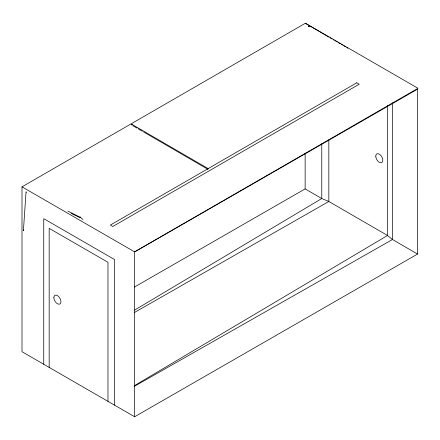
<?xml version="1.0" encoding="UTF-8"?>
<svg xmlns="http://www.w3.org/2000/svg" width="440" height="440" viewBox="0 0 440 440"><rect width="100%" height="100%" fill="white"/><g stroke="black" fill="none" stroke-linecap="round" stroke-linejoin="round"><path stroke-width="0.66" d="M132.132 124.614L131.775 124.52L131.692 125.037M23.848 230.665L23.425 230.45L26.043 191.934M308.402 26.587L308.875 26.334M134.657 310.09L321.777 198.534L328.834 201.476L387.519 235.488L392.48 239.514L417.56 254.051L134.635 416.752L22 351.72L22 186.846L305.366 23.249L418 88.281L134.635 251.878L22 186.846M134.563 385.572L387.519 235.488L387.519 105.331M134.425 287.067L305.14 188.892L321.777 198.534L321.777 143.589M134.409 312.51L328.834 201.476L328.834 139.821M134.211 386.425L392.48 239.514L392.48 102.839M26.45 192.203L26.032 192.049M71.22 213.411L79.86 217.569L80.256 217.327L67.859 211.057M80.201 216.997L79.915 217.591M132.038 124.41L208.093 168.564L208.076 168.905L207.642 169.142L143.517 131.907M208.093 168.564L207.642 169.142M132.831 125.703L136.983 128.112M138.171 128.805L142.329 131.219M305.366 23.249L328.983 37.125M330.165 37.824L331.936 38.863M333.118 39.556L334.296 40.249M335.478 40.942L337.249 41.987M338.432 42.68L340.202 43.72M341.385 44.413L342.562 45.106M343.745 45.804L345.516 46.844M346.698 47.537L347.881 48.23M80.168 217.14L82.979 219.532M417.56 254.051L417.56 89.172L134.635 251.878L134.635 416.752M305.14 153.17L305.14 188.892M114.593 405.18L114.593 259.578L43.753 218.674L43.753 364.282M107.965 401.357L107.965 262.295L49.17 228.349L49.17 367.406M23.21 230.159C23.402 231.479 24.162 229.884 23.21 230.159M308.622 26.675L309.32 26.73L308.622 26.675M131.527 124.432L132.226 124.46L131.527 124.432M356.719 82.819L110.363 225.055L112.833 226.479L359.189 84.243L356.719 82.819M375.766 156.173A5.011 2.888 60.1 0 0 381.068 162.789A5.011 2.888 60.1 0 0 381.068 155.705A5.011 2.888 60.1 0 0 375.766 156.173M53.862 297.616A5.011 2.893 60 0 0 59.175 304.227A5.011 2.893 60 0 0 59.175 297.143A5.011 2.893 60 0 0 53.862 297.616"/></g></svg>
